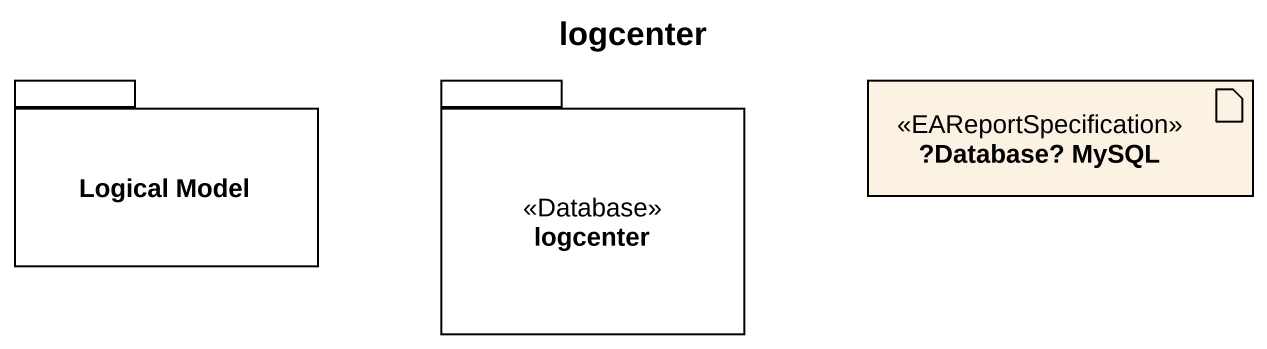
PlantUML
@startuml
title logcenter
package "Logical Model" as Logical_Model {
}
package logcenter <<Database>> {
}
artifact "?Database? MySQL" as Database_MySQL <<EAReportSpecification>>
@enduml
